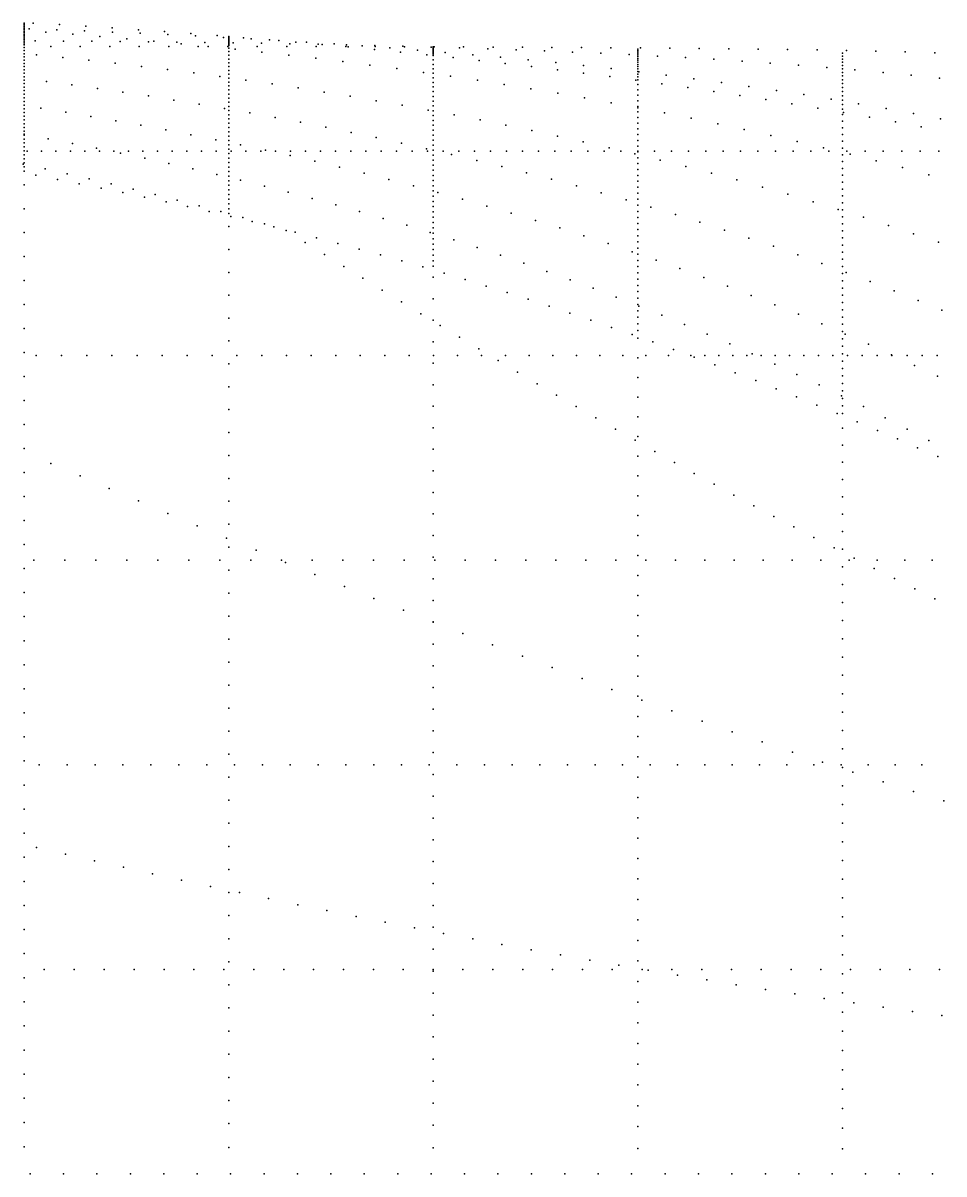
# Model space of a CAD drawing. Extents: x -786 to 17262, y 0 to 2897.
# Drawn here: x 10497 to 12749, y 0 to 2813 of the extents above; entities that cross this region are included whole.
import ezdxf

# ---------------------------------------------------------------- set-up
doc = ezdxf.new("R2010")
doc.units = 0
doc.header["$MEASUREMENT"] = 0
for name, color, linetype in [('point bat1', 161, 'Continuous'), ('point ship1', 10, 'Continuous'), ('point shp100', 80, 'Continuous'), ('point wl1', 241, 'Continuous')]:
    doc.layers.add(name, color=color, linetype=linetype)

msp = doc.modelspace()

# ---------------------------------------------------------------- linework, layer by layer
at = {"layer": 'point bat1', "linetype": 'ByBlock'}
for p in [(10506.9, 2500, 1728.4), (10542.1, 2500, 1775.3), (10577.4, 2500, 1822.2), (10612.8, 2500, 1869), (10648.1, 2500, 1915.8), (10683.6, 2500, 1962.6), (10719, 2500, 2009.3), (10754.6, 2500, 2056), (10790.1, 2500, 2102.6), (10825.8, 2500, 2149.3), (10861.5, 2500, 2195.8), (10897.3, 2500, 2242.3), (10933.2, 2500, 2288.7), (10969.2, 2500, 2335), (11005.4, 2500, 2381.2), (11041.6, 2500, 2427.4), (11077.9, 2500, 2473.5), (11114.3, 2500, 2519.5), (11150.8, 2500, 2565.4), (11187.4, 2500, 2611.2), (11224.1, 2500, 2657), (11261, 2500, 2702.7), (11298, 2500, 2748.2), (11335.2, 2500, 2793.5), (11372.6, 2500, 2838.7), (11410.2, 2500, 2883.8), (11448, 2500, 2928.7), (11485.9, 2500, 2973.5), (11524, 2500, 3018.1), (11562.3, 2500, 3062.5), (11600.9, 2500, 3106.7), (11639.7, 2500, 3150.7), (11678.7, 2500, 3194.5), (11718, 2500, 3238.1), (11757.5, 2500, 3281.4), (11797.3, 2500, 3324.6), (11837.3, 2500, 3367.5), (11877.5, 2500, 3410.2), (11918, 2500, 3452.7), (11958.7, 2500, 3495), (11999.7, 2500, 3536.9), (12040.9, 2500, 3578.7), (12082.4, 2500, 3620.2), (12124.1, 2500, 3661.4), (12166.1, 2500, 3702.4), (12208.4, 2500, 3743.1), (12250.8, 2500, 3783.6), (12293.6, 2500, 3823.8), (12336.5, 2500, 3863.8), (12379.7, 2500, 3903.4), (12423.3, 2500, 3942.8), (12467.1, 2500, 3981.8), (12511.2, 2500, 4020.5), (12555.6, 2500, 4058.9), (12600.2, 2500, 4096.9), (12645.2, 2500, 4134.6), (12690.5, 2500, 4171.9), (12736.1, 2500, 4208.8), (10529.3, 2000, 1131.4), (10591, 2000, 1147.4), (10652.6, 2000, 1163.8), (10714.1, 2000, 1180.7), (10775.5, 2000, 1198), (10836.8, 2000, 1215.7), (10897.9, 2000, 1233.8), (10958.9, 2000, 1252.4), (11019.7, 2000, 1271.4), (11080.4, 2000, 1290.9), (11141, 2000, 1310.9), (11201.3, 2000, 1331.5), (11261.5, 2000, 1352.5), (11321.5, 2000, 1374.2), (11381.3, 2000, 1396.3), (11440.8, 2000, 1419.2), (11500.1, 2000, 1442.6), (11559.1, 2000, 1466.7), (11617.9, 2000, 1491.3), (11676.4, 2000, 1516.8), (11734.5, 2000, 1542.9), (11792.3, 2000, 1569.9), (11849.7, 2000, 1597.6), (11906.8, 2000, 1626.1), (11963.4, 2000, 1655.5), (12019.4, 2000, 1685.8), (12075, 2000, 1717.2), (12129.3, 2000, 1750.2), (12163.5, 2000, 1803.9), (12197.7, 2000, 1857.7), (12232.1, 2000, 1911.5), (12266.6, 2000, 1965.1), (12301.2, 2000, 2018.6), (12336.1, 2000, 2072), (12371, 2000, 2125.3), (12406.2, 2000, 2178.5), (12441.4, 2000, 2231.6), (12476.9, 2000, 2284.6), (12512.6, 2000, 2337.4), (12548.6, 2000, 2390.1), (12584.9, 2000, 2442.5), (12621.3, 2000, 2494.8), (12658.1, 2000, 2546.9), (12695, 2000, 2598.9), (12732.2, 2000, 2650.7), (10523.1, 1500, 866.1), (10599.2, 1500, 881.4), (10675.1, 1500, 897.1), (10751, 1500, 913.3), (10826.8, 1500, 929.9), (10902.5, 1500, 947), (10978.1, 1500, 964.5), (11053.5, 1500, 982.5), (11128.9, 1500, 1001.1), (11204.1, 1500, 1020.2), (11279.1, 1500, 1039.8), (11354, 1500, 1060), (11428.8, 1500, 1080.8), (11503.4, 1500, 1102.3), (11577.7, 1500, 1124.3), (11651.9, 1500, 1147), (11725.9, 1500, 1170.4), (11799.6, 1500, 1194.6), (11873.1, 1500, 1219.6), (11946.3, 1500, 1245.4), (12019.2, 1500, 1271.9), (12091.7, 1500, 1299.4), (12163.8, 1500, 1328), (12235.5, 1500, 1357.7), (12306.7, 1500, 1388.5), (12377.4, 1500, 1420.4), (12447.5, 1500, 1453.8), (12516.8, 1500, 1488.7), (12585.3, 1500, 1525.1), (12652.8, 1500, 1563.2), (12719.4, 1500, 1603.2), (10536.2, 1000, 606.5), (10604.5, 1000, 616.4), (10672.9, 1000, 626.4), (10741.2, 1000, 636.7), (10809.5, 1000, 647.2), (10877.7, 1000, 657.9), (10945.9, 1000, 668.8), (11014.1, 1000, 680), (11082.2, 1000, 691.5), (11150.3, 1000, 703.1), (11218.3, 1000, 715), (11286.3, 1000, 727.1), (11354.3, 1000, 739.6), (11422.2, 1000, 752.3), (11490, 1000, 765.4), (11557.8, 1000, 778.8), (11625.5, 1000, 792.5), (11693.1, 1000, 806.6), (11760.6, 1000, 820.9), (11828.1, 1000, 835.7), (11895.5, 1000, 850.8), (11962.9, 1000, 866.3), (12030.1, 1000, 882.3), (12097.1, 1000, 898.7), (12164.1, 1000, 915.5), (12231, 1000, 932.8), (12297.7, 1000, 950.7), (12364.3, 1000, 969.1), (12430.7, 1000, 988.1), (12497, 1000, 1007.6), (12563.1, 1000, 1027.8), (12628.9, 1000, 1048.6), (12694.5, 1000, 1070.3), (10548.9, 500, 346.9), (10622.1, 500, 353.5), (10695.2, 500, 360.1), (10768.4, 500, 366.8), (10841.6, 500, 373.7), (10914.7, 500, 380.7), (10987.8, 500, 387.7), (11061, 500, 394.9), (11134.1, 500, 402.2), (11207.2, 500, 409.6), (11280.3, 500, 417.1), (11353.4, 500, 424.7), (11426.4, 500, 432.4), (11499.5, 500, 440.2), (11572.5, 500, 448.3), (11645.5, 500, 456.4), (11718.5, 500, 464.8), (11791.5, 500, 473.3), (11864.5, 500, 482), (11937.4, 500, 490.8), (12010.3, 500, 499.8), (12083.2, 500, 509), (12156.1, 500, 518.4), (12229, 500, 528), (12301.8, 500, 537.9), (12374.6, 500, 548), (12447.3, 500, 558.4), (12520, 500, 569), (12592.6, 500, 580), (12665.3, 500, 591.2), (12737.8, 500, 602.8), (10514.1, 0, 124.6), (10595.9, 0, 128.2), (10677.6, 0, 131.9), (10759.3, 0, 135.6), (10841, 0, 139.3), (10922.7, 0, 143), (11004.4, 0, 146.6), (11086.1, 0, 150.3), (11167.8, 0, 154), (11249.5, 0, 157.7), (11331.2, 0, 161.4), (11413, 0, 165.1), (11494.7, 0, 168.7), (11576.4, 0, 172.4), (11658.1, 0, 176.1), (11739.8, 0, 179.8), (11821.5, 0, 183.5), (11903.2, 0, 187.1), (11984.9, 0, 190.8), (12066.6, 0, 194.5), (12148.3, 0, 198.2), (12230.1, 0, 201.9), (12311.8, 0, 205.6), (12393.5, 0, 209.2), (12475.2, 0, 212.9), (12556.9, 0, 216.6), (12638.6, 0, 220.3), (12720.3, 0, 224)]:
    msp.add_point(p, dxfattribs=at)
at = {"layer": 'point ship1', "linetype": 'ByBlock'}
for p in [(10521.7, 2813, 4183.1), (10586, 2809.1, 4187.7), (10650.3, 2805.1, 4192.4), (10714.5, 2800.9, 4197.2), (10778.8, 2796.5, 4202), (10843, 2791.9, 4206.9), (10907.2, 2787.2, 4211.8), (10971.4, 2782.2, 4216.8), (11035.6, 2777.1, 4221.8), (11099.7, 2771.7, 4227), (11163.8, 2766.3, 4232.1), (11227.9, 2760.4, 4237.4), (10564.7, 2755.6, 5216.7), (10636.8, 2755.7, 5221.1), (10708.9, 2755.7, 5225.5), (10781, 2755.8, 5230.1), (10853.1, 2755.8, 5234.7), (10925.3, 2755.8, 5239.3), (10997.4, 2755.8, 5244), (11069.4, 2755.7, 5248.8), (11141.5, 2755.6, 5253.6), (11213.6, 2755.5, 5258.5), (11285.7, 2755.3, 5263.5), (11292, 2754.5, 4242.6), (11356.1, 2748.3, 4248), (11357.8, 2755.2, 5268.6), (11420.1, 2741.9, 4253.3), (11429.9, 2755, 5273.6), (11484.1, 2735.2, 4258.8), (11501.9, 2754.7, 5278.9), (11574, 2754.5, 5284.2), (11646, 2754.2, 5289.5), (11718.1, 2753.8, 5295), (11790.1, 2753.4, 5300.6), (11862.2, 2753, 5306.2), (11934.2, 2752.5, 5312), (12006.2, 2752, 5317.8), (12078.2, 2751.4, 5323.6), (12150.2, 2750.7, 5329.7), (12222.2, 2750, 5335.8), (12294.2, 2749.2, 5342.1), (12366.2, 2748.2, 5348.4), (12438.1, 2747.1, 5354.8), (12510.1, 2745.7, 5361.3), (12582, 2744.2, 5367.9), (12653.9, 2742.5, 5374.6), (12725.8, 2740.5, 5381.4), (11548.1, 2728.3, 4264.2), (11612, 2721.2, 4269.7), (11675.9, 2713.8, 4275.3), (11739.8, 2706.3, 4280.9), (11803.6, 2698.4, 4286.6), (11867.4, 2690.3, 4292.3), (11931.2, 2681.9, 4298), (11994.9, 2673.3, 4303.8), (12058.6, 2664.3, 4309.7), (12122.3, 2655.2, 4315.5), (12185.9, 2645.7, 4321.4), (12249.4, 2635.9, 4327.4), (12312.9, 2625.9, 4333.4), (12376.4, 2615.6, 4339.4), (12439.8, 2604.9, 4345.4), (12503.2, 2594.1, 4351.5), (12566.4, 2582.7, 4357.6), (12629.7, 2571.2, 4363.8), (12692.8, 2559.4, 4370), (10527.9, 2440.8, 1366.9), (10581.2, 2430.6, 1378), (10634.4, 2420.2, 1389.2), (10687.5, 2409.5, 1400.5), (10740.6, 2398.7, 1411.9), (10793.5, 2387.4, 1423.4), (10846.5, 2376, 1435), (10899.3, 2364.3, 1446.7), (10952, 2352.3, 1458.5), (11004.7, 2340.1, 1470.3), (11057.2, 2327.5, 1482.2), (11109.7, 2314.7, 1494.3), (11162.1, 2301.6, 1506.4), (11214.4, 2288.2, 1518.6), (11266.7, 2274.5, 1530.8), (11318.8, 2260.5, 1543.2), (11370.7, 2246.2, 1555.6), (11422.7, 2231.6, 1568.1), (11474.5, 2216.7, 1580.7), (11526.1, 2201.4, 1593.4), (11577.7, 2185.9, 1606.1), (11629.2, 2170.1, 1618.9), (11680.6, 2154, 1631.8), (11731.8, 2137.7, 1644.8), (11783, 2121, 1657.8), (11834, 2104, 1670.9), (11885, 2086.8, 1684.1), (11935.7, 2069.2, 1697.3), (11986.4, 2051.5, 1710.6), (12037, 2033.4, 1724), (12087.5, 2015, 1737.4), (12137.8, 1996.4, 1750.9), (12188, 1977.5, 1764.5), (12238.2, 1958.4, 1778.1), (12288.2, 1939, 1791.8), (12338.1, 1919.3, 1805.5), (12387.9, 1899.5, 1819.3), (12437.5, 1879.2, 1833.1), (12487.1, 1858.9, 1847), (12536.5, 1838.2, 1860.9), (12585.8, 1817.4, 1874.9), (12635.1, 1796.3, 1888.9), (12684.1, 1774.9, 1903), (12733.2, 1753.5, 1917.1)]:
    msp.add_point(p, dxfattribs=at)
at = {"layer": 'point shp100', "linetype": 'ByBlock'}
for p in [(10500, 2812.5, 4220.3), (10500, 2811.4, 4154.2), (10500, 2809.4, 4286.5), (10500, 2806.2, 4352.7), (10500, 2804.4, 4088.3), (10500, 2802.9, 4418.9), (10500, 2799.5, 4485), (10500, 2797.3, 4022.4), (10500, 2796, 4551.2), (10500, 2792.4, 4617.4), (10500, 2790.2, 3956.5), (10500, 2788.7, 4683.5), (10500, 2784.8, 4749.7), (10500, 2783, 3890.7), (10500, 2780.9, 4815.9), (10500, 2776.9, 4882), (10500, 2775.7, 3824.8), (10500, 2772.8, 4948.1), (10500, 2768.6, 5014.3), (10500, 2768.3, 3758.9), (10500, 2764.3, 5080.4), (10500, 2760.8, 3693.1), (10500, 2759.9, 5146.5), (11000, 2779.7, 4268), (11000, 2779.2, 4333.1), (11000, 2778.5, 4398.2), (11000, 2777.9, 4203.1), (11000, 2777.7, 4463.3), (11000, 2776.7, 4528.4), (11000, 2775.6, 4593.5), (11000, 2774.3, 4658.6), (11000, 2772.8, 4723.6), (11000, 2771.2, 4788.7), (11000, 2769.4, 4853.8), (11000, 2769.3, 4138.6), (11000, 2767.4, 4918.9), (11000, 2765.3, 4983.9), (11000, 2763.1, 5049), (11000, 2760.8, 5114), (11000, 2760.6, 4074.1), (11000, 2758.3, 5179.1), (10500, 2753.3, 3627.2), (10500, 2745.7, 3561.4), (10500, 2738, 3495.6), (10500, 2730.2, 3429.8), (11000, 2751.9, 4009.6), (11000, 2743, 3945.1), (11000, 2734.1, 3880.6), (11500, 2754.9, 5151.1), (11500, 2754.9, 5214.9), (11500, 2754.7, 5087.3), (11500, 2754.3, 5023.5), (11500, 2753.7, 4959.7), (11500, 2753, 4895.9), (11500, 2752.1, 4832.1), (11500, 2750.9, 4768.3), (11500, 2749.6, 4704.5), (11500, 2748, 4640.7), (11500, 2746.1, 4576.9), (11500, 2744.1, 4513.1), (11500, 2741.8, 4449.4), (11500, 2739.2, 4385.6), (11500, 2736.5, 4321.9), (11500, 2733.3, 4258.1), (12000, 2749.1, 5254.8), (12000, 2745.9, 5192.4), (12000, 2742.5, 5130), (12000, 2738.9, 5067.6), (12000, 2735, 5005.3), (12000, 2730.9, 4942.9), (12500, 2739.1, 5299.6), (12500, 2732, 5238.7), (10500, 2722.4, 3364), (10500, 2714.4, 3298.2), (10500, 2706.4, 3232.4), (11000, 2725, 3816.1), (11000, 2715.9, 3751.7), (11000, 2706.6, 3687.2), (11500, 2722.7, 4195.2), (11500, 2711.9, 4132.3), (11500, 2701.1, 4069.4), (12000, 2726.6, 4880.6), (12000, 2722, 4818.3), (12000, 2717.1, 4756), (12000, 2711.9, 4693.7), (12000, 2706.4, 4631.5), (12000, 2700.6, 4569.3), (12500, 2724.6, 5178), (12500, 2716.9, 5117.2), (12500, 2709, 5056.5), (12500, 2700.8, 4995.8), (10500, 2698.2, 3166.6), (10500, 2690, 3100.9), (10500, 2681.7, 3035.1), (10500, 2673.3, 2969.4), (11000, 2697.3, 3622.8), (11000, 2687.9, 3558.4), (11000, 2678.4, 3494), (11500, 2690.1, 4006.6), (11500, 2679.1, 3943.7), (12000, 2694.5, 4507.1), (12000, 2688.1, 4445), (12000, 2681.5, 4382.8), (12000, 2674.5, 4320.7), (12500, 2692.3, 4935.2), (12500, 2683.6, 4874.6), (12500, 2674.5, 4814), (10500, 2664.9, 2903.7), (10500, 2656.3, 2838), (10500, 2647.7, 2772.3), (11000, 2668.8, 3429.6), (11000, 2659.1, 3365.3), (11000, 2649.3, 3300.9), (11500, 2667.9, 3880.9), (11500, 2656.6, 3818.1), (11500, 2645.2, 3755.3), (12000, 2662.9, 4259.4), (12000, 2649.7, 4198.3), (12500, 2665.1, 4753.5), (12500, 2655.4, 4693.1), (12500, 2645.4, 4632.7), (10500, 2639, 2706.6), (10500, 2630.2, 2640.9), (10500, 2621.3, 2575.2), (11000, 2639.4, 3236.6), (11000, 2629.4, 3172.3), (11000, 2619.3, 3108), (11500, 2633.7, 3692.6), (11500, 2622.1, 3629.8), (12000, 2636.3, 4137.3), (12000, 2622.9, 4076.3), (12500, 2635.1, 4572.3), (12500, 2624.5, 4512), (10500, 2612.3, 2509.5), (10500, 2603.4, 2443.9), (10500, 2594.3, 2378.2), (11000, 2609.2, 3043.7), (11000, 2599, 2979.4), (11000, 2588.8, 2915.1), (11500, 2610.4, 3567.1), (11500, 2598.6, 3504.4), (12000, 2609.3, 4015.3), (12000, 2595.6, 3954.4), (12500, 2613.6, 4451.7), (12500, 2602.3, 4391.6), (12500, 2589.3, 4331.8), (10500, 2585.3, 2312.6), (10500, 2576.1, 2247), (10500, 2566.9, 2181.3), (11000, 2578.5, 2850.8), (11000, 2568.1, 2786.5), (11500, 2586.8, 3441.7), (11500, 2575, 3379), (11500, 2563.1, 3316.3), (12000, 2581.9, 3893.4), (12000, 2568, 3832.5), (12500, 2573, 4272.8), (10500, 2557.6, 2115.7), (10500, 2548.3, 2050.1), (10500, 2538.8, 1984.5), (11000, 2557.7, 2722.3), (11000, 2547.2, 2658), (11000, 2536.6, 2593.8), (11500, 2551.1, 3253.6), (11500, 2539.1, 3191), (12000, 2554.2, 3771.5), (12000, 2540.2, 3710.6), (12500, 2556.7, 4213.7), (12500, 2540.3, 4154.7), (10500, 2529.4, 1918.9), (10500, 2519.8, 1853.4), (10500, 2510.2, 1787.8), (11000, 2526, 2529.6), (11000, 2515.3, 2465.4), (11000, 2504.6, 2401.2), (11500, 2527, 3128.3), (11500, 2514.8, 3065.7), (12000, 2526.2, 3649.8), (12000, 2512.1, 3588.9), (12500, 2523.9, 4095.8), (12500, 2507.4, 4036.8), (10500, 2500.5, 1722.2), (10500, 2490.8, 1656.7), (10500, 2481, 1591.1), (11000, 2493.8, 2337), (11000, 2482.9, 2272.8), (11500, 2502.6, 3003), (11500, 2490.3, 2940.4), (11500, 2478, 2877.8), (12000, 2498, 3528), (12000, 2483.8, 3467.2), (12500, 2490.8, 3977.8), (10500, 2471.1, 1525.6), (10500, 2461.2, 1460.1), (10500, 2451.2, 1394.6), (11000, 2472, 2208.6), (11000, 2461, 2144.5), (11000, 2449.9, 2080.3), (11500, 2465.6, 2815.2), (11500, 2453.1, 2752.6), (12000, 2469.5, 3406.4), (12000, 2455.1, 3345.6), (12500, 2474.2, 3918.9), (12500, 2457.6, 3860), (11000, 2438.8, 2016.2), (11000, 2427.6, 1952.1), (11500, 2440.6, 2690.1), (11500, 2428, 2627.5), (12000, 2440.7, 3284.8), (12000, 2426.2, 3224), (12500, 2440.8, 3801.1), (12500, 2424, 3742.2), (10500, 2417.5, 1345.8), (11000, 2416.3, 1888), (11000, 2405, 1823.9), (11000, 2393.6, 1759.8), (11500, 2415.4, 2565), (11500, 2402.7, 2502.4), (12000, 2411.6, 3163.2), (12000, 2397, 3102.5), (12500, 2407.2, 3683.3), (11000, 2382.2, 1695.7), (11000, 2370.7, 1631.6), (11500, 2390, 2439.9), (11500, 2377.1, 2377.4), (11500, 2364.3, 2314.9), (12000, 2382.3, 3041.8), (12000, 2367.5, 2981), (12500, 2390.2, 3624.5), (12500, 2373.3, 3565.7), (10500, 2359.1, 1314.5), (11000, 2359.1, 1567.6), (11000, 2347.5, 1503.5), (11500, 2351.3, 2252.4), (11500, 2338.4, 2189.9), (12000, 2352.7, 2920.3), (12000, 2337.9, 2859.7), (12500, 2356.2, 3506.8), (12500, 2339.2, 3448.1), (11000, 2315.3, 1453.7), (11500, 2325.4, 2127.5), (11500, 2312.3, 2065), (12000, 2323, 2799), (12000, 2308.1, 2738.3), (12500, 2322, 3389.3), (10500, 2300.6, 1283.2), (11500, 2299.2, 2002.6), (11500, 2285.9, 1940.2), (12000, 2293.1, 2677.6), (12500, 2304.8, 3330.5), (12500, 2287.6, 3271.8), (11000, 2259.5, 1420.2), (11500, 2272.6, 1877.8), (11500, 2259.2, 1815.4), (12000, 2278.1, 2617), (12000, 2263, 2556.4), (12500, 2270.3, 3213), (12500, 2252.9, 3154.3), (10500, 2242.2, 1252.1), (11500, 2245.6, 1753), (11500, 2232, 1690.7), (12000, 2247.9, 2495.7), (12000, 2232.8, 2435.1), (12500, 2235.5, 3095.6), (11000, 2203.6, 1386.7), (11500, 2218.4, 1628.4), (12000, 2217.6, 2374.5), (12000, 2202.4, 2313.9), (12500, 2218, 3036.9), (12500, 2200.5, 2978.2), (10500, 2183.6, 1221), (11500, 2191.6, 1574.8), (12000, 2187.1, 2253.3), (12000, 2171.8, 2192.8), (12500, 2182.9, 2919.6), (11000, 2147.8, 1353.3), (11500, 2139.1, 1538.5), (12000, 2156.4, 2132.2), (12000, 2140.9, 2071.7), (12500, 2165.3, 2861), (12500, 2147.6, 2802.3), (10500, 2125.1, 1190), (12000, 2125.3, 2011.2), (12500, 2129.9, 2743.7), (12500, 2112.1, 2685.1), (11000, 2091.9, 1319.9), (11500, 2086.6, 1502.2), (12000, 2109.6, 1950.7), (12000, 2093.7, 1890.3), (12500, 2094.4, 2626.5), (10500, 2066.5, 1159), (12000, 2077.7, 1829.9), (12000, 2061.6, 1769.5), (12500, 2076.6, 2568), (12500, 2058.7, 2509.4), (11000, 2036, 1286.6), (11500, 2034.1, 1466), (12000, 2042.7, 1710.9), (12500, 2040.8, 2450.8), (10500, 2007.9, 1128.1), (12500, 2022.8, 2392.3), (12500, 2004.8, 2333.8), (11000, 1980.1, 1253.3), (11500, 1981.6, 1429.8), (12000, 1994.7, 1670.8), (12500, 1986.7, 2275.3), (10500, 1949.2, 1097.2), (12000, 1946.7, 1630.8), (12500, 1968.5, 2216.8), (12500, 1950.3, 2158.3), (11000, 1924.1, 1220), (11500, 1929, 1393.6), (12500, 1932.1, 2099.9), (12500, 1913.8, 2041.5), (10500, 1890.6, 1066.3), (12000, 1898.7, 1590.9), (12500, 1895.4, 1983.1), (11000, 1868.1, 1186.8), (11500, 1876.4, 1357.5), (12500, 1877, 1924.7), (12500, 1858.5, 1866.3), (10500, 1832, 1035.4), (12000, 1850.6, 1551), (11000, 1812.1, 1153.6), (11500, 1823.8, 1321.4), (12000, 1802.4, 1511.2), (12500, 1823.1, 1817.8), (10500, 1773.3, 1004.6), (12500, 1781.2, 1773.1), (11000, 1756.1, 1120.4), (11500, 1771.2, 1285.3), (12000, 1754.3, 1471.4), (11500, 1718.5, 1249.3), (12500, 1739.3, 1728.5), (10500, 1714.6, 973.8), (11000, 1700.1, 1087.3), (12000, 1706.1, 1431.6), (12500, 1697.2, 1684), (11500, 1665.8, 1213.3), (10500, 1655.9, 943), (11000, 1644, 1054.2), (12000, 1657.8, 1391.9), (12500, 1654.9, 1639.7), (11500, 1613, 1177.5), (12000, 1609.3, 1352.5), (12500, 1612.5, 1595.5), (10500, 1597.2, 912.3), (11000, 1587.9, 1021.2), (11500, 1560.1, 1141.8), (12000, 1560.7, 1313.3), (12500, 1570.1, 1551.4), (10500, 1538.5, 881.6), (11000, 1531.8, 988.2), (12500, 1527.3, 1507.6), (11500, 1507.2, 1106.2), (12000, 1511.9, 1274.2), (10500, 1479.8, 850.9), (11000, 1475.7, 955.3), (12000, 1463, 1235.4), (12500, 1484.2, 1464.1), (11500, 1454.2, 1070.5), (12500, 1440.7, 1421), (10500, 1421, 820.3), (11000, 1419.5, 922.4), (12000, 1413.9, 1196.8), (11500, 1401.3, 1035), (12500, 1396.9, 1378.2), (10500, 1362.2, 789.7), (11000, 1363.3, 889.5), (12000, 1364.7, 1158.3), (12500, 1352.8, 1335.8), (11500, 1348.3, 999.4), (10500, 1303.4, 759.1), (11000, 1307.1, 856.6), (11500, 1295.2, 963.9), (12000, 1315.4, 1119.8), (12500, 1308.3, 1293.7), (12000, 1266.1, 1081.4), (10500, 1244.6, 728.5), (11000, 1250.9, 823.8), (11500, 1242.2, 928.5), (12500, 1263.5, 1251.9), (12000, 1216.8, 1043.1), (12500, 1218.7, 1210.2), (10500, 1185.9, 697.9), (11000, 1194.7, 790.9), (11500, 1189.1, 893.1), (12000, 1167.5, 1004.7), (12500, 1173.8, 1168.6), (10500, 1127, 667.3), (11000, 1138.5, 758.1), (11500, 1136, 857.7), (12500, 1128.9, 1127), (12000, 1118.1, 966.4), (11000, 1082.3, 725.4), (11500, 1082.9, 822.3), (12500, 1083.9, 1085.5), (10500, 1068.2, 636.8), (12000, 1068.8, 928.1), (11000, 1026, 692.6), (11500, 1029.8, 787), (12000, 1019.4, 889.9), (12500, 1038.8, 1044), (10500, 1009.4, 606.3), (12500, 993.6, 1002.7), (11000, 969.7, 659.9), (11500, 976.6, 751.8), (12000, 969.9, 851.7), (10500, 950.6, 575.8), (12500, 948.5, 961.3), (11000, 913.4, 627.3), (11500, 923.3, 716.6), (12000, 920.3, 813.7), (12500, 903.2, 920.1), (10500, 891.8, 545.3), (11000, 857.1, 594.6), (11500, 870, 681.5), (12000, 870.6, 775.8), (12500, 857.7, 879.1), (10500, 832.9, 514.8), (11500, 816.7, 646.4), (12000, 820.9, 738), (11000, 800.7, 562.1), (12500, 812.1, 838.3), (10500, 774.1, 484.3), (11500, 763.3, 611.5), (12000, 771, 700.3), (12500, 766.4, 797.5), (11000, 744.4, 529.5), (10500, 715.2, 453.9), (11500, 709.9, 576.6), (12000, 721.1, 662.8), (12500, 720.5, 757), (11000, 688, 497), (10500, 656.3, 423.4), (11500, 656.5, 541.7), (12000, 671.1, 625.3), (12500, 674.5, 716.6), (11000, 631.6, 464.5), (12000, 621, 587.9), (12500, 628.3, 676.3), (10500, 597.5, 393), (11500, 603, 507), (11000, 575.1, 432), (12000, 570.9, 550.7), (12500, 582.1, 636.3), (10500, 538.6, 362.6), (11500, 549.4, 472.3), (12500, 535.6, 596.3), (11000, 518.7, 399.6), (12000, 520.6, 513.5), (10500, 479.7, 332.2), (11500, 495.8, 437.6), (12500, 489.1, 556.6), (11000, 462.2, 367.2), (12000, 470.3, 476.5), (11500, 442.2, 403.1), (12500, 442.4, 516.9), (10500, 420.8, 301.8), (11000, 405.7, 334.9), (12000, 419.9, 439.5), (12500, 395.7, 477.3), (11500, 388.5, 368.6), (12000, 369.4, 402.7), (10500, 361.9, 271.5), (11000, 349.2, 302.6), (12500, 348.8, 438), (11500, 334.8, 334.1), (12000, 318.9, 366.1), (10500, 303, 241.1), (11000, 292.7, 270.3), (12500, 301.8, 398.8), (11500, 281, 299.8), (12000, 268.2, 329.5), (12500, 254.6, 359.8), (10500, 244, 210.8), (11000, 236.1, 238.1), (11500, 227.2, 265.5), (12000, 217.5, 293), (12500, 207.2, 321), (10500, 185.1, 180.5), (11000, 179.6, 205.9), (11500, 173.4, 231.3), (12000, 166.7, 256.7), (12500, 159.7, 282.4), (10500, 126.2, 150.2), (11000, 123, 173.7), (11500, 119.5, 197.1), (12000, 115.7, 220.4), (12500, 112, 244), (10500, 66.3, 123.9), (11000, 65.1, 146.4), (11500, 63.8, 169), (12000, 62.5, 191.5), (12500, 61.2, 214)]:
    msp.add_point(p, dxfattribs=at)
at = {"layer": 'point wl1', "linetype": 'ByBlock'}
for p in [(10511.5, 2798.4, 4500), (10552.5, 2791, 4000), (10579.4, 2796, 4500), (10618.6, 2785.8, 4000), (10647.3, 2793.5, 4500), (10715.2, 2790.8, 4500), (10783, 2787.8, 4500), (10526.7, 2769.4, 5000), (10595.9, 2769, 5000), (10665, 2768.4, 5000), (10684.8, 2780.4, 4000), (10734.2, 2767.8, 5000), (10750.9, 2774.7, 4000), (10803.4, 2767.1, 5000), (10817, 2768.7, 4000), (10850.9, 2784.7, 4500), (10872.5, 2766.4, 5000), (10883.1, 2762.4, 4000), (10918.8, 2781.4, 4500), (10941.7, 2765.5, 5000), (10986.6, 2777.8, 4500), (11010.9, 2764.6, 5000), (11054.5, 2774.1, 4500), (11080, 2763.6, 5000), (11122.3, 2770.2, 4500), (11149.2, 2762.4, 5000), (11190.1, 2766.1, 4500), (11218.3, 2761.1, 5000), (11257.9, 2761.7, 4500), (11287.5, 2759.6, 5000), (11325.7, 2757, 4500), (11356.6, 2758, 5000), (10529.7, 2735.6, 3500), (10593.8, 2728.9, 3500), (10949.1, 2755.8, 4000), (11015.2, 2749, 4000), (11081.1, 2741.9, 4000), (11147.1, 2734.5, 4000), (11393.4, 2752.1, 4500), (11425.8, 2756.2, 5000), (11461.2, 2746.8, 4500), (11494.9, 2754.2, 5000), (11528.9, 2741.2, 4500), (11564, 2752.1, 5000), (11596.6, 2735.4, 4500), (11633.2, 2749.9, 5000), (11664.2, 2729.2, 4500), (11702.3, 2747.5, 5000), (11771.4, 2744.9, 5000), (11840.5, 2742.1, 5000), (11909.6, 2739.1, 5000), (11978.7, 2735.8, 5000), (12047.8, 2732.2, 5000), (10657.9, 2721.9, 3500), (10722, 2714.6, 3500), (10786.1, 2707, 3500), (11213, 2726.8, 4000), (11278.9, 2718.8, 4000), (11344.8, 2710.3, 4000), (11410.5, 2701.6, 4000), (11731.9, 2722.8, 4500), (11799.5, 2716.1, 4500), (11867.1, 2709, 4500), (11934.6, 2701.6, 4500), (12116.9, 2728.4, 5000), (12185.9, 2724.3, 5000), (12254.9, 2719.9, 5000), (12323.9, 2715.2, 5000), (12392.9, 2710.1, 5000), (12461.9, 2704.6, 5000), (10850.1, 2699.2, 3500), (10914.1, 2690.9, 3500), (10978, 2682.3, 3500), (11041.9, 2673.4, 3500), (11476.3, 2692.4, 4000), (11542, 2682.9, 4000), (11607.6, 2673.1, 4000), (12002.1, 2693.7, 4500), (12069.5, 2685.4, 4500), (12136.9, 2676.7, 4500), (12530.8, 2698.7, 5000), (12599.7, 2692.3, 5000), (12668.5, 2685.4, 5000), (12737.3, 2678.1, 5000), (10554.1, 2670.3, 3000), (10616.5, 2661.9, 3000), (10678.8, 2653.2, 3000), (11105.8, 2664, 3500), (11169.5, 2654.3, 3500), (11233.2, 2644.2, 3500), (11673.2, 2662.8, 4000), (11738.7, 2652.2, 4000), (12204.2, 2667.6, 4500), (12271.5, 2658.1, 4500), (12338.7, 2648.3, 4500), (10741.1, 2644.1, 3000), (10803.4, 2634.6, 3000), (10865.5, 2624.8, 3000), (11296.9, 2633.8, 3500), (11360.5, 2623, 3500), (11804.2, 2641.3, 4000), (11869.6, 2629.9, 4000), (11934.9, 2618.2, 4000), (12405.9, 2637.9, 4500), (12472.9, 2627, 4500), (10540.5, 2604.8, 2500), (10601.7, 2594.9, 2500), (10927.7, 2614.7, 3000), (10989.7, 2604.2, 3000), (11051.7, 2593.3, 3000), (11424, 2611.8, 3500), (11487.5, 2600.2, 3500), (11550.9, 2588.3, 3500), (12000.1, 2606, 4000), (12065.3, 2593.3, 4000), (12539.9, 2615.7, 4500), (12606.8, 2603.8, 4500), (12673.6, 2591.5, 4500), (10662.9, 2584.7, 2500), (10724.1, 2574.1, 2500), (10785.1, 2563.1, 2500), (11113.6, 2582, 3000), (11175.5, 2570.3, 3000), (11614.2, 2576, 3500), (11677.5, 2563.3, 3500), (12130.4, 2580.3, 4000), (12195.3, 2566.7, 4000), (12740.3, 2578.6, 4500), (10499.4, 2541.1, 2000), (10846.1, 2551.7, 2500), (10907.1, 2539.9, 2500), (11237.2, 2558.2, 3000), (11298.9, 2545.7, 3000), (11360.5, 2532.8, 3000), (11740.6, 2550.2, 3500), (11803.7, 2536.6, 3500), (12260.2, 2552.8, 4000), (12325, 2538.3, 4000), (10558.5, 2530.2, 2000), (10617.6, 2518.9, 2000), (10676.6, 2507.2, 2000), (10967.9, 2527.7, 2500), (11028.7, 2515.2, 2500), (11422, 2519.5, 3000), (11483.5, 2505.8, 3000), (11866.7, 2522.6, 3500), (11929.5, 2508.1, 3500), (12389.7, 2523.5, 4000), (12454.3, 2508.2, 4000), (10735.5, 2495.2, 2000), (10794.3, 2482.8, 2000), (11089.4, 2502.2, 2500), (11150, 2488.8, 2500), (11544.8, 2491.6, 3000), (11606, 2477.1, 3000), (11992.3, 2493.2, 3500), (12055, 2477.9, 3500), (12518.8, 2492.4, 4000), (12583.1, 2476.2, 4000), (10496.8, 2468, 1500), (10550.9, 2456.5, 1500), (10853.1, 2470, 2000), (10911.8, 2456.8, 2000), (11210.4, 2475, 2500), (11270.8, 2460.7, 2500), (11667.2, 2462.1, 3000), (12117.5, 2462.2, 3500), (12647.3, 2459.5, 4000), (10604.9, 2444.7, 1500), (10658.9, 2432.5, 1500), (10712.7, 2420, 1500), (10970.3, 2443.1, 2000), (11028.8, 2429, 2000), (11331.1, 2446, 2500), (11391.3, 2430.8, 2500), (11728.2, 2446.8, 3000), (11789.2, 2431, 3000), (12179.9, 2446, 3500), (12242.3, 2429.3, 3500), (12711.4, 2442.2, 4000), (10766.5, 2407.1, 1500), (10820.2, 2393.9, 1500), (11087.1, 2414.5, 2000), (11145.4, 2399.6, 2000), (11451.3, 2415.2, 2500), (11511.3, 2399.1, 2500), (11850, 2414.7, 3000), (11910.6, 2398, 3000), (12304.5, 2412.1, 3500), (12366.5, 2394.4, 3500), (10873.8, 2380.3, 1500), (10927.3, 2366.3, 1500), (11203.5, 2384.2, 2000), (11261.6, 2368.4, 2000), (11571.1, 2382.6, 2500), (11630.8, 2365.7, 2500), (11971.2, 2380.7, 3000), (12031.6, 2363, 3000), (12428.4, 2376.2, 3500), (10980.7, 2352, 1500), (11034.1, 2337.4, 1500), (11319.5, 2352.2, 2000), (11377.3, 2335.6, 2000), (11690.4, 2348.3, 2500), (12091.8, 2344.8, 3000), (12490.1, 2357.5, 3500), (12551.6, 2338.2, 3500), (11087.3, 2322.4, 1500), (11434.9, 2318.6, 2000), (11749.8, 2330.4, 2500), (11809, 2312, 2500), (12151.9, 2326.1, 3000), (12211.9, 2306.9, 3000), (12613, 2318.4, 3500), (11139.8, 2305.6, 1500), (11492.5, 2301, 2000), (11549.8, 2283, 2000), (11868.2, 2293.1, 2500), (12271.7, 2287.3, 3000), (12674.3, 2298, 3500), (11186.7, 2276.4, 1500), (11607, 2264.4, 2000), (11927.1, 2273.8, 2500), (11985.9, 2253.9, 2500), (12331.3, 2267.2, 3000), (12735.3, 2277.2, 3500), (11233.8, 2247.2, 1500), (11664.1, 2245.4, 2000), (11721, 2225.9, 2000), (12044.5, 2233.5, 2500), (12390.8, 2246.6, 3000), (12450, 2225.4, 3000), (11280.8, 2218.1, 1500), (11777.7, 2205.9, 2000), (12103, 2212.7, 2500), (12509.1, 2203.6, 3000), (11327.9, 2189.1, 1500), (11834.3, 2185.5, 2000), (12161.2, 2191.4, 2500), (12219.3, 2169.6, 2500), (12568, 2181.4, 3000), (11375, 2160.2, 1500), (11890.6, 2164.6, 2000), (11946.8, 2143.1, 2000), (12277.3, 2147.3, 2500), (12626.6, 2158.5, 3000), (11422.1, 2131.3, 1500), (12002.8, 2121.3, 2000), (12335, 2124.5, 2500), (12685.1, 2135.1, 3000), (12743.3, 2111.2, 3000), (11469.3, 2102.4, 1500), (12058.7, 2098.9, 2000), (12392.5, 2101.2, 2500), (11516.6, 2073.7, 1500), (12114.3, 2076, 2000), (12449.8, 2077.4, 2500), (11563.8, 2044.9, 1500), (12169.7, 2052.6, 2000), (12224.8, 2028.7, 2000), (12506.8, 2052.9, 2500), (12563.6, 2027.9, 2500), (11611.1, 2016.3, 1500), (12279.8, 2004.3, 2000), (12620.2, 2002.4, 2500), (11658.5, 1987.8, 1500), (12334.6, 1979.4, 2000), (12676.5, 1976.3, 2500), (11706, 1959.5, 1500), (12389.1, 1954.1, 2000), (12732.5, 1949.6, 2500), (11753.6, 1931.3, 1500), (12443.5, 1928.3, 2000), (11801.3, 1903.3, 1500), (12497.6, 1902.1, 2000), (11849.1, 1875.5, 1500), (12551.4, 1875.4, 2000), (11897, 1847.9, 1500), (12605.1, 1848.2, 2000), (11945, 1820.4, 1500), (12658.5, 1820.6, 2000), (11993.1, 1793.1, 1500), (12711.8, 1792.6, 2000), (12041.3, 1765.9, 1500), (10564.7, 1736.8, 1000), (12089.5, 1738.9, 1500), (10636.2, 1706, 1000), (12137.9, 1712.2, 1500), (10707.8, 1675.3, 1000), (12186.5, 1685.7, 1500), (10779.4, 1644.8, 1000), (12235.1, 1659.4, 1500), (12283.8, 1633.2, 1500), (10851.1, 1614.4, 1000), (12332.7, 1607.2, 1500), (10922.8, 1584.2, 1000), (12381.6, 1581.4, 1500), (10994.7, 1554.2, 1000), (12430.6, 1555.8, 1500), (11066.6, 1524.3, 1000), (12479.7, 1530.3, 1500), (11138.5, 1494.6, 1000), (12528.9, 1505.1, 1500), (11210.6, 1465, 1000), (12578.1, 1480, 1500), (11282.7, 1435.7, 1000), (12627.5, 1455, 1500), (11354.9, 1406.6, 1000), (12677, 1430.3, 1500), (12726.5, 1405.7, 1500), (11427.2, 1377.8, 1000), (11499.7, 1349.3, 1000), (11572.2, 1321, 1000), (11644.9, 1293.1, 1000), (11717.7, 1265.5, 1000), (11790.6, 1238.1, 1000), (11863.6, 1211.1, 1000), (11936.7, 1184.4, 1000), (12010, 1158.1, 1000), (12083.4, 1132.1, 1000), (12156.9, 1106.3, 1000), (12230.5, 1080.9, 1000), (12304.2, 1055.8, 1000), (12378, 1031, 1000), (12451.9, 1006.6, 1000), (12525.9, 982.4, 1000), (12600, 958.5, 1000), (12674.2, 935, 1000), (12748.5, 911.8, 1000), (10529.8, 797.6, 500), (10600.6, 781.4, 500), (10671.5, 765.4, 500), (10742.4, 749.5, 500), (10813.3, 733.8, 500), (10884.3, 718.2, 500), (10955.3, 702.9, 500), (11026.3, 687.8, 500), (11097.4, 672.9, 500), (11168.6, 658.1, 500), (11239.8, 643.6, 500), (11311, 629.4, 500), (11382.3, 615.3, 500), (11453.6, 601.4, 500), (11524.9, 587.7, 500), (11596.3, 574.3, 500), (11667.8, 561, 500), (11739.2, 548, 500), (11810.7, 535.2, 500), (11882.3, 522.5, 500), (11953.9, 510.1, 500), (12025.5, 497.9, 500), (12097.1, 485.9, 500), (12168.8, 474.2, 500), (12240.5, 462.6, 500), (12312.3, 451.2, 500), (12384.1, 440.1, 500), (12455.9, 429.1, 500), (12527.7, 418.4, 500), (12599.6, 407.8, 500), (12671.5, 397.4, 500), (12743.4, 387.2, 500)]:
    msp.add_point(p, dxfattribs=at)

doc.saveas('drawing.dxf')
